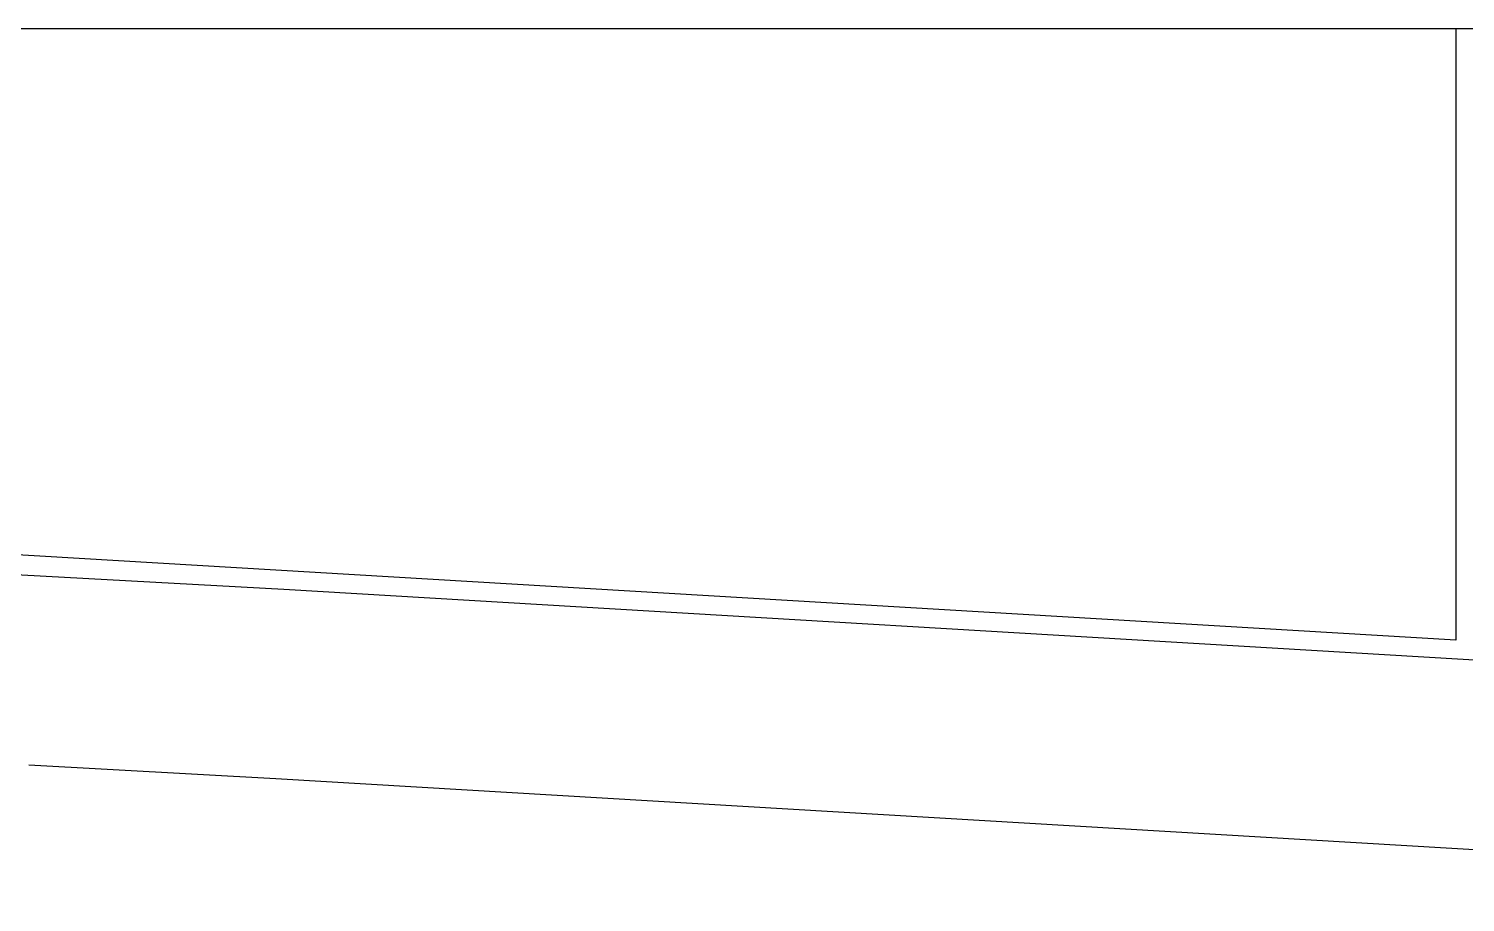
# Model space of a CAD drawing. Header units: millimetres. Extents: x 1145859089 to 1147511753, y -1047484727 to -1047247487.
# Drawn here: x 1147308735 to 1147324072, y -1047452394 to -1047443069 of the extents above; entities that cross this region are included whole.
import ezdxf
from ezdxf.xclip import XClip

# ---------------------------------------------------------------- set-up
doc = ezdxf.new("R2010")
doc.units = ezdxf.units.MM
doc.header["$LTSCALE"] = 100
doc.header["$MEASUREMENT"] = 0
doc.header["$XCLIPFRAME"] = 2
doc.layers.get('0').update_dxf_attribs({"linetype": 'CONTINUOUS'})
doc.layers.add('XREF', color=135, linetype='CONTINUOUS')
doc.layers.add('단지배치도$0$W240910', color=135, linetype='CONTINUOUS')

# ---------------------------------------------------------------- blocks, each defined once
blk = doc.blocks.new('단지배치도$0$zw$9902')
at = {"layer": '단지배치도$0$W240910'}
for p, q in [((75000, -71700), (47630, -71700, 4873256)), ((63700, -71700, 1673713), (63700, -78226, 1673713)), ((28497, -76441), (51186, -77684)), ((51186, -77684), (73957, -79035)), ((48465, -79559), (51100, -79705)), ((51100, -79705), (73390, -81025))]:
    blk.add_line(p, q, dxfattribs=at)
at = {"layer": '단지배치도$0$W240910', "ltscale": 5}
blk.add_line((63700, -78226), (48163, -77304), dxfattribs=at)
blk = doc.blocks.new('단지배치도')
blk.add_blockref('단지배치도$0$zw$9902', (141034, 142437))

msp = doc.modelspace()

# ---------------------------------------------------------------- block references
at = {"layer": 'XREF'}
ref = msp.add_blockref('단지배치도', (1147119237.834579, -1047513806.462535), dxfattribs=at)
XClip(ref).set_block_clipping_path([(72982.4064819524, 34919.7593965302), (360382.4067475507, 255319.7593436702)])

doc.saveas('drawing.dxf')
